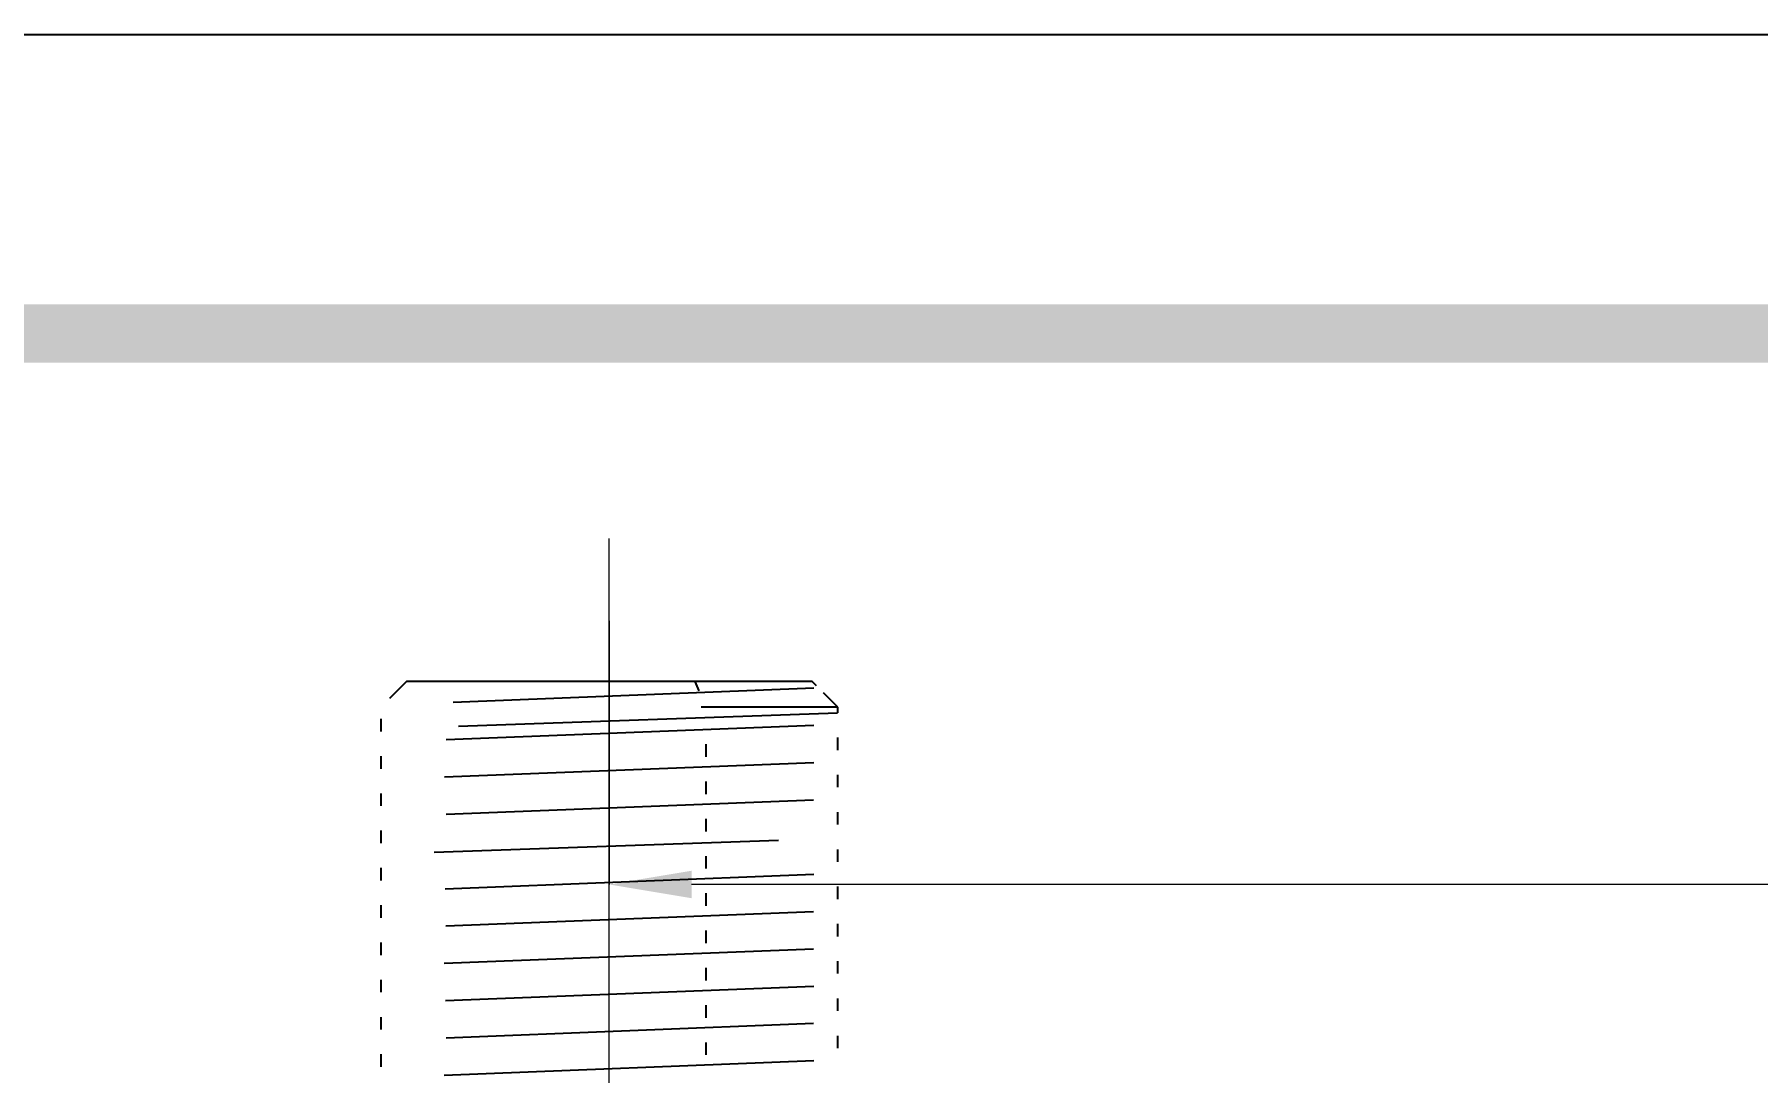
# Model space of a CAD drawing. Extents: x 0 to 16296672895, y -37409619871 to 0.
# Drawn here: x 16296672007.9 to 16296672091.6, y -37409617376.1 to -37409617325.7 of the extents above; entities that cross this region are included whole.
import ezdxf

# ---------------------------------------------------------------- set-up
doc = ezdxf.new("R2010")
doc.units = 0
doc.header["$LTSCALE"] = 10
doc.header["$MEASUREMENT"] = 0
doc.header["$PDMODE"] = 3
doc.header["$PDSIZE"] = -10
doc.linetypes.add('CENTER2', pattern=[28.575, 19.05, -3.175, 3.175, -3.175])
doc.layers.get('0').update_dxf_attribs({"linetype": 'CONTINUOUS'})
doc.layers.get('DEFPOINTS').update_dxf_attribs({"linetype": 'CONTINUOUS'})
doc.layers.add('1', color=7, linetype='CONTINUOUS')
doc.layers.add('Cneter', color=1, linetype='CENTER2', lineweight=13)
doc.styles.add('Daelim Dimension', font='NanumGothic_1.ttf')
doc.dimstyles.new('DEFAULT', dxfattribs={"dimscale": 2, "dimtxt": 2, "dimasz": 2, "dimexe": 0, "dimexo": 2, "dimgap": 1, "dimtad": 1, "dimdec": 1, "dimzin": 9, "dimdsep": 46, "dimtxsty": 'Daelim Dimension', "dimcen": 0.5, "dimclrd": 252, "dimclre": 252, "dimclrt": 3, "dimadec": 1, "dimazin": 0, "dimtfac": 1, "dimtdec": 1, "dimtix": 1, "dimtmove": 0, "dimatfit": 3, "dimfxl": 1, "dimtolj": 1, "dimtzin": 1, "dimlwd": 9, "dimlwe": 9, "dimarcsym": 0})

# ---------------------------------------------------------------- blocks, each defined once
blk = doc.blocks.new('*D53')
at = {"color": 5, "lineweight": 9, "ltscale": 0.5, "transparency": 16777216}
for p, q in [((16296672035.86755, -37409617354.19516), (16296672035.86755, -37409617366.99342)), ((16296672223.81868, -37409617354.19516), (16296672223.81868, -37409617366.99342)), ((16296672219.81868, -37409617366.99342), (16296672039.86755, -37409617366.99342))]:
    blk.add_line(p, q, dxfattribs=at)
at = {"color": 5, "ltscale": 0.5, "transparency": 16777216}
for points in [[(16296672039.86755, -37409617366.32676), (16296672039.86755, -37409617367.66009), (16296672035.86755, -37409617366.99342)], [(16296672219.81868, -37409617366.32676), (16296672219.81868, -37409617367.66009), (16296672223.81868, -37409617366.99342)]]:
    blk.add_solid(points, dxfattribs=at)
at = {"layer": 'DEFPOINTS', "color": 0, "ltscale": 0.5, "transparency": 16777216}
for p in [(16296672035.86755, -37409617350.19516), (16296672223.81868, -37409617350.19516), (16296672035.86755, -37409617366.99342)]:
    blk.add_point(p, dxfattribs=at)
at = {"color": 7, "ltscale": 0.5, "transparency": 16777216, "insert": (16296672129.84311, -37409617359.54278), "char_height": 10, "attachment_point": 5, "style": 'Daelim Dimension'}
blk.add_mtext('\\A1;150~230', dxfattribs=at)

msp = doc.modelspace()

# ---------------------------------------------------------------- linework, layer by layer
at = {"color": 2}
msp.add_lwpolyline([(16296671791.095221, -37409617325.708862), (16296672895.440769, -37409617325.708862), (16296672895.440769, -37409618103.587517), (16296671791.095221, -37409618103.587517)], close=True, dxfattribs=at)
at = {"ltscale": 0.5}
msp.add_lwpolyline([(16296671791.095221, -37409617325.708862), (16296672895.440769, -37409617325.708862), (16296672895.440769, -37409618103.587517), (16296671791.095221, -37409618103.587517)], close=True, dxfattribs=at)
at = {"color": 5, "ltscale": 40}
msp.add_trace([(16296671805.6141, -37409617338.812859), (16296671805.6141, -37409617341.642616), (16296672880.92189, -37409617338.812859), (16296672880.92189, -37409617341.642616)], dxfattribs=at)
at = {"layer": '1', "color": 7, "linetype": 'Continuous'}
for p, q in [((16296672026.01758, -37409617357.129143), (16296672025.18977, -37409617357.956947)), ((16296672045.717529, -37409617357.129143), (16296672026.01758, -37409617357.129143)), ((16296672040.03034, -37409617357.129143), (16296672040.223989, -37409617357.587372)), ((16296672045.94236, -37409617357.353973), (16296672045.717529, -37409617357.129143)), ((16296672046.96755, -37409617358.379173), (16296672046.268629, -37409617357.680237)), ((16296672046.96755, -37409617358.379173), (16296672040.33477, -37409617358.379173)), ((16296672046.967461, -37409617358.654732), (16296672046.966551, -37409617358.65873)), ((16296672046.96755, -37409617358.653503), (16296672046.96755, -37409617358.379173)), ((16296672024.767559, -37409617358.956352), (16296672024.767559, -37409617359.558937)), ((16296672040.55862, -37409617360.182793), (16296672040.55862, -37409617360.795486)), ((16296672046.96755, -37409617360.468674), (16296672046.96755, -37409617359.859909)), ((16296672024.771749, -37409617360.75515), (16296672024.767559, -37409617360.762421)), ((16296672024.767559, -37409617360.762733), (16296672024.767559, -37409617361.372353)), ((16296672040.55862, -37409617361.99279), (16296672040.55862, -37409617362.605476)), ((16296672046.96755, -37409617362.274834), (16296672046.96755, -37409617361.666397)), ((16296672024.767559, -37409617362.572441), (16296672024.767559, -37409617363.178169)), ((16296672046.96755, -37409617364.08326), (16296672046.96755, -37409617363.479729)), ((16296672024.771749, -37409617364.378403), (16296672024.767559, -37409617364.386513)), ((16296672024.767559, -37409617364.386253), (16296672024.767559, -37409617364.993607)), ((16296672040.55862, -37409617363.802788), (16296672040.55862, -37409617364.415489)), ((16296672046.96755, -37409617365.897659), (16296672046.96755, -37409617365.291344)), ((16296672024.77174, -37409617366.183342), (16296672024.767559, -37409617366.190987)), ((16296672024.767559, -37409617366.191467), (16296672024.767559, -37409617366.800163)), ((16296672040.55862, -37409617365.612793), (16296672040.55862, -37409617366.225487)), ((16296672040.55862, -37409617367.422791), (16296672040.55862, -37409617368.035477)), ((16296672046.96755, -37409617367.703293), (16296672046.96755, -37409617367.097168)), ((16296672024.767559, -37409617368.004433), (16296672024.767559, -37409617368.608223)), ((16296672040.55862, -37409617369.232788), (16296672040.55862, -37409617369.84549)), ((16296672046.96755, -37409617369.515007), (16296672046.96755, -37409617368.911133)), ((16296672024.771761, -37409617369.808662), (16296672024.767559, -37409617369.816368)), ((16296672024.767559, -37409617369.816147), (16296672024.767559, -37409617370.422531)), ((16296672040.55862, -37409617371.042793), (16296672040.55862, -37409617371.655487)), ((16296672046.96755, -37409617371.325607), (16296672046.96755, -37409617370.719521)), ((16296672024.767559, -37409617371.622383), (16296672024.767559, -37409617372.228447)), ((16296672040.55862, -37409617372.852791), (16296672040.55862, -37409617373.465286)), ((16296672046.96755, -37409617373.13311), (16296672046.96755, -37409617372.529129)), ((16296672024.767559, -37409617373.435982), (16296672024.767559, -37409617374.039688)), ((16296672046.96755, -37409617374.94722), (16296672046.96755, -37409617374.341263)), ((16296672024.771761, -37409617375.23748), (16296672024.767559, -37409617375.244843)), ((16296672024.767559, -37409617375.244812), (16296672024.767559, -37409617375.853668)), ((16296672040.55862, -37409617374.663017), (16296672040.55862, -37409617375.27549))]:
    msp.add_line(p, q, dxfattribs=at)
for points in [[(16296672025.182659, -37409617357.964058, 0), (16296672025.19784, -37409617357.956741, 0), (16296672025.220671, -37409617357.951103, 0), (16296672025.28548, -37409617357.941208, 0), (16296672025.478849, -37409617357.923981, 0), (16296672026.060381, -37409617357.893387, 0), (16296672026.832069, -37409617357.862984, 0), (16296672027.82592, -37409617357.831459, 0)], [(16296672027.82379, -37409617357.834297, 0), (16296672028.082081, -37409617358.010727, 0), (16296672028.285009, -37409617358.149361, 0)], [(16296672027.823811, -37409617357.834312, 0), (16296672029.537889, -37409617357.792427, 0), (16296672031.533091, -37409617357.750954, 0), (16296672034.405649, -37409617357.696869, 0), (16296672037.3829, -37409617357.642174, 0), (16296672040.22398, -37409617357.587372, 0)], [(16296672045.80184, -37409617357.463463, 0), (16296672045.643089, -37409617357.501244, 0), (16296672045.400949, -37409617357.53093, 0), (16296672044.71962, -37409617357.583931, 0), (16296672043.856779, -37409617357.631264, 0), (16296672042.77989, -37409617357.678589, 0), (16296672040.414591, -37409617357.7631, 0), (16296672037.661341, -37409617357.84761, 0), (16296672035.065729, -37409617357.923073, 0), (16296672032.52504, -37409617357.998528, 0), (16296672030.21232, -37409617358.07399, 0), (16296672028.285139, -37409617358.149437, 0)], [(16296672040.223989, -37409617357.587372, 0), (16296672042.06905, -37409617357.547256, 0), (16296672043.61644, -37409617357.507156, 0), (16296672044.816811, -37409617357.466942, 0), (16296672045.604271, -37409617357.426498, 0), (16296672045.854259, -37409617357.403702, 0), (16296672045.948811, -37409617357.386078, 0), (16296672045.959431, -37409617357.381058, 0), (16296672045.962811, -37409617357.376007, 0), (16296672045.96102, -37409617357.37262, 0)], [(16296672040.33502, -37409617358.379669, 0), (16296672042.598181, -37409617358.230667, 0), (16296672044.41522, -37409617358.080261, 0), (16296672045.449089, -37409617357.959229, 0), (16296672046.084299, -37409617357.838539, 0), (16296672046.237341, -37409617357.780006, 0), (16296672046.28722, -37409617357.733414, 0), (16296672046.283689, -37409617357.698051, 0), (16296672046.223801, -37409617357.651253, 0)], [(16296672045.80184, -37409617357.463463, 0), (16296672045.934959, -37409617357.394073, 0)], [(16296672046.21884, -37409617357.648651, 0), (16296672045.83272, -37409617357.447372, 0)], [(16296672046.954309, -37409617358.669403, 0), (16296672046.867729, -37409617358.695038, 0), (16296672046.743589, -37409617358.715073, 0), (16296672046.401091, -37409617358.749893, 0), (16296672045.418381, -37409617358.808243, 0), (16296672044.176479, -37409617358.862717, 0), (16296672042.63698, -37409617358.921532, 0), (16296672040.49128, -37409617358.985153, 0), (16296672038.109289, -37409617359.047142, 0), (16296672035.605089, -37409617359.11628, 0), (16296672033.05858, -37409617359.1828, 0), (16296672030.663731, -37409617359.2472, 0), (16296672028.54755, -37409617359.315117, 0), (16296672026.824421, -37409617359.383911, 0), (16296672025.586321, -37409617359.448868, 0), (16296672025.089359, -37409617359.488876, 0), (16296672024.819059, -37409617359.532066, 0), (16296672024.780451, -37409617359.547073, 0), (16296672024.77079, -37409617359.554581, 0), (16296672024.76758, -37409617359.56205, 0)], [(16296672025.95183, -37409617358.332314, 0), (16296672025.297159, -37409617358.674057, 0), (16296672024.782709, -37409617358.942574, 0)], [(16296672025.20273, -37409617357.979927, 0), (16296672025.60146, -37409617358.188072, 0), (16296672025.914789, -37409617358.351639, 0)], [(16296672028.290991, -37409617358.149361, 0), (16296672027.26647, -37409617358.200607, 0), (16296672026.517969, -37409617358.251877, 0), (16296672026.108141, -37409617358.296989, 0), (16296672025.95154, -37409617358.332428, 0)], [(16296672040.33478, -37409617358.37941, 0), (16296672035.625099, -37409617358.504936, 0), (16296672032.546301, -37409617358.586487, 0), (16296672031.098351, -37409617358.626572, 0), (16296672029.733709, -37409617358.66729, 0), (16296672027.4086, -37409617358.748222, 0)], [(16296672028.285009, -37409617358.149544, 0), (16296672027.794241, -37409617358.484787, 0), (16296672027.40864, -37409617358.748192, 0)], [(16296672045.79808, -37409617359.272842, 0), (16296672046.45331, -37409617358.931023, 0), (16296672046.968161, -37409617358.662483, 0)], [(16296672027.40867, -37409617358.752602, 0), (16296672026.281151, -37409617358.79995, 0), (16296672025.44832, -37409617358.850212, 0), (16296672024.939871, -37409617358.904716, 0), (16296672024.810829, -37409617358.931374, 0), (16296672024.77832, -37409617358.944328, 0), (16296672024.770241, -37409617358.950653, 0), (16296672024.76755, -37409617358.956879, 0)], [(16296672045.79826, -37409617359.272743, 0), (16296672045.70903, -37409617359.299591, 0), (16296672045.577829, -37409617359.320686, 0), (16296672045.20997, -37409617359.35836, 0), (16296672044.159189, -37409617359.425636, 0), (16296672042.845579, -37409617359.48571, 0), (16296672041.232771, -37409617359.545776, 0), (16296672039.008301, -37409617359.617287, 0), (16296672036.590759, -37409617359.688797, 0), (16296672034.132721, -37409617359.760323, 0), (16296672031.783381, -37409617359.831833, 0), (16296672029.67868, -37409617359.903343, 0), (16296672027.95126, -37409617359.974854, 0), (16296672027.07868, -37409617360.022057, 0), (16296672026.44158, -37409617360.069252, 0), (16296672026.084921, -37409617360.110786, 0), (16296672025.944031, -37409617360.143417, 0)], [(16296672046.967739, -37409617359.853828, 0), (16296672046.32839, -37409617359.520317, 0), (16296672045.82604, -37409617359.258263, 0)], [(16296672024.7565, -37409617359.563652, 0), (16296672025.400311, -37409617359.899384, 0), (16296672025.906191, -37409617360.163208, 0)], [(16296672025.94463, -37409617360.143173, 0), (16296672025.28911, -37409617360.485069, 0), (16296672024.774, -37409617360.753662, 0)], [(16296672040.55867, -37409617360.185043, 0), (16296672037.67824, -37409617360.266823, 0), (16296672034.661699, -37409617360.340347, 0), (16296672031.73521, -37409617360.422012, 0), (16296672029.11356, -37409617360.501762, 0), (16296672027.21546, -37409617360.566139, 0), (16296672025.81443, -37409617360.63839, 0), (16296672025.05089, -37409617360.701332, 0), (16296672024.867081, -37409617360.726784, 0), (16296672024.78824, -37409617360.746246, 0)], [(16296672046.96755, -37409617359.859947, 0), (16296672046.96059, -37409617359.869431, 0), (16296672046.93973, -37409617359.878807, 0), (16296672046.769119, -37409617359.910751, 0), (16296672046.52631, -37409617359.937866, 0), (16296672045.632219, -37409617360.003487, 0), (16296672044.296181, -37409617360.064957, 0), (16296672042.58812, -37409617360.121689, 0), (16296672040.55867, -37409617360.185043, 0)], [(16296672024.76755, -37409617361.37236, 0), (16296672024.77297, -37409617361.36396, 0), (16296672024.7892, -37409617361.355408, 0), (16296672024.85434, -37409617361.337593, 0), (16296672025.3088, -37409617361.279793, 0), (16296672026.134121, -37409617361.223557, 0), (16296672027.76074, -37409617361.15564, 0), (16296672029.89876, -37409617361.082718, 0), (16296672032.410151, -37409617361.006737, 0), (16296672035.13069, -37409617360.938797, 0), (16296672037.900351, -37409617360.866226, 0), (16296672040.558491, -37409617360.789803, 0)], [(16296672045.802521, -37409617361.082893, 0), (16296672045.705799, -37409617361.109901, 0), (16296672045.568661, -37409617361.131126, 0), (16296672045.195021, -37409617361.169029, 0), (16296672044.14134, -37409617361.236717, 0), (16296672042.81596, -37409617361.29715, 0), (16296672041.17775, -37409617361.357582, 0), (16296672038.93195, -37409617361.42952, 0), (16296672036.50135, -37409617361.501457, 0), (16296672034.03097, -37409617361.57341, 0), (16296672031.669979, -37409617361.645348, 0), (16296672029.568689, -37409617361.717293, 0), (16296672027.86743, -37409617361.789238, 0), (16296672027.008459, -37409617361.836723, 0), (16296672026.38439, -37409617361.884201, 0), (16296672026.046499, -37409617361.925987, 0), (16296672025.96446, -37409617361.944366, 0), (16296672025.92943, -37409617361.958817, 0)], [(16296672040.558491, -37409617360.789803, 0), (16296672042.575951, -37409617360.731781, 0), (16296672044.29537, -37409617360.672417, 0), (16296672045.630449, -37409617360.606789, 0), (16296672046.524059, -37409617360.545502, 0), (16296672046.818001, -37409617360.513573, 0), (16296672046.939951, -37409617360.488457, 0), (16296672046.96067, -37409617360.478699, 0), (16296672046.96756, -37409617360.468643, 0)], [(16296672045.802349, -37409617361.082977, 0), (16296672046.45837, -37409617360.740997, 0), (16296672046.973829, -37409617360.472343, 0)], [(16296672046.904461, -37409617361.62635, 0), (16296672046.303989, -37409617361.31337, 0), (16296672045.83222, -37409617361.067429, 0)], [(16296672025.92931, -37409617361.9589, 0), (16296672025.27343, -37409617362.300919, 0), (16296672024.758129, -37409617362.569618, 0)], [(16296672040.55875, -37409617361.998482, 0), (16296672038.30452, -37409617362.05735, 0), (16296672035.931721, -37409617362.117142, 0), (16296672033.560659, -37409617362.183487, 0), (16296672031.301941, -37409617362.245491, 0), (16296672029.24456, -37409617362.303169, 0), (16296672027.49988, -37409617362.366783, 0), (16296672026.137079, -37409617362.432053, 0), (16296672025.30858, -37409617362.484108, 0), (16296672024.855551, -37409617362.534721, 0), (16296672024.78977, -37409617362.553078, 0), (16296672024.77314, -37409617362.562637, 0), (16296672024.767559, -37409617362.572357, 0)], [(16296672024.774759, -37409617361.381447, 0), (16296672025.408119, -37409617361.711693, 0), (16296672025.905701, -37409617361.971199, 0)], [(16296672046.96755, -37409617361.665947, 0), (16296672046.960609, -37409617361.676338, 0), (16296672046.93976, -37409617361.686989, 0), (16296672046.76922, -37409617361.723671, 0), (16296672046.526449, -37409617361.752434, 0), (16296672045.632351, -37409617361.813393, 0), (16296672044.296221, -37409617361.870422, 0), (16296672042.588221, -37409617361.933693, 0), (16296672040.55875, -37409617361.998482, 0)], [(16296672024.76755, -37409617363.178146, 0), (16296672024.772961, -37409617363.169456, 0), (16296672024.78919, -37409617363.160896, 0), (16296672024.85433, -37409617363.144043, 0), (16296672025.30884, -37409617363.093277, 0), (16296672026.134159, -37409617363.036537, 0), (16296672027.76067, -37409617362.961502, 0), (16296672029.89876, -37409617362.893791, 0), (16296672032.410191, -37409617362.819847, 0), (16296672035.130569, -37409617362.744743, 0), (16296672037.900351, -37409617362.677094, 0), (16296672040.55855, -37409617362.602997, 0)], [(16296672040.55855, -37409617362.602997, 0), (16296672042.484791, -37409617362.541519, 0), (16296672044.145269, -37409617362.485489, 0), (16296672045.46166, -37409617362.430473, 0), (16296672046.121149, -37409617362.389793, 0), (16296672046.594299, -37409617362.348709, 0), (16296672046.85568, -37409617362.31395, 0), (16296672046.953819, -37409617362.288239, 0)], [(16296672045.794189, -37409617362.893173, 0), (16296672046.44943, -37409617362.551338, 0), (16296672046.964291, -37409617362.282784, 0)], [(16296672024.76935, -37409617363.185989, 0), (16296672025.40896, -37409617363.519722, 0), (16296672025.91151, -37409617363.781982, 0)], [(16296672045.794451, -37409617362.893044, 0), (16296672045.699381, -37409617362.919907, 0), (16296672045.566071, -37409617362.941032, 0), (16296672045.20178, -37409617362.978737, 0), (16296672044.15876, -37409617363.046066, 0), (16296672042.834801, -37409617363.106201, 0), (16296672041.21106, -37409617363.166321, 0), (16296672038.98876, -37409617363.237892, 0), (16296672036.572189, -37409617363.309464, 0), (16296672034.108601, -37409617363.381027, 0), (16296672031.75345, -37409617363.452606, 0), (16296672029.65777, -37409617363.524193, 0), (16296672027.939251, -37409617363.595757, 0), (16296672027.06142, -37409617363.64299, 0), (16296672026.421961, -37409617363.690231, 0), (16296672026.074881, -37409617363.731796, 0), (16296672025.94511, -37409617363.764473, 0)], [(16296672046.96755, -37409617363.479897, 0), (16296672046.960609, -37409617363.490807, 0), (16296672046.93977, -37409617363.501534, 0), (16296672046.76923, -37409617363.536102, 0), (16296672046.526449, -37409617363.561867, 0), (16296672045.632299, -37409617363.618927, 0), (16296672044.29628, -37409617363.682983, 0), (16296672042.588289, -37409617363.746819, 0), (16296672040.55867, -37409617363.805153, 0)], [(16296672046.97295, -37409617363.475067, 0), (16296672046.33057, -37409617363.139969, 0), (16296672045.82584, -37409617362.876663, 0)], [(16296672024.76755, -37409617364.993591, 0), (16296672024.77297, -37409617364.984306, 0), (16296672024.7892, -37409617364.974823, 0), (16296672024.85433, -37409617364.955437, 0), (16296672025.30879, -37409617364.897797, 0), (16296672026.13413, -37409617364.845093, 0), (16296672027.760759, -37409617364.777023, 0), (16296672029.89867, -37409617364.70005, 0), (16296672032.41016, -37409617364.628326, 0), (16296672035.130699, -37409617364.560287, 0), (16296672037.900261, -37409617364.483223, 0), (16296672040.558519, -37409617364.410896, 0)], [(16296672025.945141, -37409617363.764442, 0), (16296672025.28993, -37409617364.106377, 0), (16296672024.77508, -37409617364.375, 0)], [(16296672040.55867, -37409617363.805153, 0), (16296672037.67149, -37409617363.883034, 0), (16296672034.64851, -37409617363.965858, 0), (16296672031.716579, -37409617364.039902, 0), (16296672029.09234, -37409617364.120613, 0), (16296672027.194969, -37409617364.192352, 0), (16296672025.79809, -37409617364.256958, 0), (16296672025.041149, -37409617364.318398, 0), (16296672024.861031, -37409617364.347183, 0), (16296672024.78541, -37409617364.369614, 0)], [(16296672040.558519, -37409617364.410896, 0), (16296672042.30014, -37409617364.362518, 0), (16296672043.31781, -37409617364.328903, 0), (16296672044.236521, -37409617364.292633, 0), (16296672045.037861, -37409617364.256416, 0)], [(16296672045.03636, -37409617364.257561, 0), (16296672044.5044, -37409617364.593018, 0), (16296672044.086439, -37409617364.85659, 0)], [(16296672045.03787, -37409617364.256599, 0), (16296672045.88303, -37409617364.215462, 0), (16296672046.49439, -37409617364.173027, 0), (16296672046.82863, -37409617364.131752, 0), (16296672046.95191, -37409617364.099083, 0)], [(16296672045.79221, -37409617364.704224, 0), (16296672046.447479, -37409617364.362267, 0), (16296672046.962351, -37409617364.093628, 0)], [(16296672024.755211, -37409617364.993843, 0), (16296672025.398279, -37409617365.329071, 0), (16296672025.90357, -37409617365.592499, 0)], [(16296672044.08131, -37409617364.859657, 0), (16296672042.5833, -37409617364.926353, 0), (16296672040.721149, -37409617364.993027, 0), (16296672038.59638, -37409617365.059723, 0), (16296672036.3295, -37409617365.126404, 0), (16296672034.04105, -37409617365.193077, 0), (16296672031.848289, -37409617365.259758, 0), (16296672030.088079, -37409617365.318443, 0), (16296672028.567341, -37409617365.377121, 0), (16296672027.356609, -37409617365.435806, 0), (16296672026.746969, -37409617365.474533, 0), (16296672026.298161, -37409617365.51326, 0), (16296672026.043159, -37409617365.54734, 0), (16296672025.93877, -37409617365.57412, 0)], [(16296672045.79236, -37409617364.70414, 0), (16296672045.696119, -37409617364.731483, 0), (16296672045.558479, -37409617364.752968, 0), (16296672045.17614, -37409617364.791344, 0), (16296672044.081329, -37409617364.85984, 0)], [(16296672044.086479, -37409617364.86306, 0), (16296672044.618441, -37409617365.198517, 0), (16296672045.036409, -37409617365.46209, 0)], [(16296672046.96755, -37409617365.291542, 0), (16296672046.959801, -37409617365.301804, 0), (16296672046.93659, -37409617365.311859, 0), (16296672046.84428, -37409617365.331596, 0), (16296672045.038, -37409617365.463081, 0)], [(16296672046.96697, -37409617365.284714, 0), (16296672046.32655, -37409617364.950546, 0), (16296672045.82336, -37409617364.687981, 0)], [(16296672025.9391, -37409617365.573982, 0), (16296672025.28318, -37409617365.915962, 0), (16296672024.767759, -37409617366.184631, 0)], [(16296672040.558741, -37409617365.617523, 0), (16296672037.674219, -37409617365.695808, 0), (16296672034.65369, -37409617365.77021, 0), (16296672031.724091, -37409617365.853897, 0), (16296672029.10078, -37409617365.930138, 0), (16296672027.203091, -37409617365.997032, 0), (16296672025.804621, -37409617366.070747, 0), (16296672025.045019, -37409617366.130699, 0), (16296672024.863411, -37409617366.155327, 0), (16296672024.78651, -37409617366.174858, 0)], [(16296672040.558491, -37409617366.220444, 0), (16296672042.49206, -37409617366.162247, 0), (16296672044.157339, -37409617366.10775, 0), (16296672045.47533, -37409617366.047722, 0), (16296672046.133711, -37409617366.00618, 0), (16296672046.60425, -37409617365.966972, 0), (16296672046.8619, -37409617365.934433, 0), (16296672046.95612, -37409617365.90979, 0)], [(16296672045.037991, -37409617365.462914, 0), (16296672043.756081, -37409617365.511833, 0), (16296672042.78459, -37409617365.544724, 0), (16296672041.71209, -37409617365.580757, 0), (16296672040.558741, -37409617365.617523, 0)], [(16296672045.80135, -37409617366.511864, 0), (16296672046.45685, -37409617366.170067, 0), (16296672046.97191, -37409617365.901573, 0)], [(16296672024.76755, -37409617366.800163, 0), (16296672024.77297, -37409617366.791878, 0), (16296672024.7892, -37409617366.7836, 0), (16296672024.85434, -37409617366.766853, 0), (16296672025.30884, -37409617366.712013, 0), (16296672026.13415, -37409617366.65406, 0), (16296672027.760731, -37409617366.583443, 0), (16296672029.898821, -37409617366.514503, 0), (16296672032.41017, -37409617366.437317, 0), (16296672035.13064, -37409617366.3666, 0), (16296672037.900379, -37409617366.297951, 0), (16296672040.558491, -37409617366.220444, 0)], [(16296672024.77515, -37409617366.810013, 0), (16296672025.409861, -37409617367.141068, 0), (16296672025.90852, -37409617367.401222, 0)], [(16296672045.801241, -37409617366.511909, 0), (16296672045.70722, -37409617366.53891, 0), (16296672045.573429, -37409617366.56012, 0), (16296672045.20723, -37409617366.597992, 0), (16296672044.165409, -37409617366.665627, 0), (16296672042.84276, -37409617366.726021, 0), (16296672041.20977, -37409617366.786407, 0), (16296672038.972799, -37409617366.858299, 0), (16296672036.54689, -37409617366.930191, 0), (16296672034.075291, -37409617367.002083, 0), (16296672031.711361, -37409617367.073967, 0), (16296672029.609039, -37409617367.145866, 0), (16296672027.899179, -37409617367.217751, 0), (16296672027.03031, -37409617367.265213, 0), (16296672026.397369, -37409617367.312653, 0), (16296672026.055479, -37409617367.354408, 0), (16296672025.93545, -37409617367.387207, 0)], [(16296672046.97131, -37409617367.091057, 0), (16296672046.332741, -37409617366.758293, 0), (16296672045.83058, -37409617366.496643, 0)], [(16296672025.935829, -37409617367.386993, 0), (16296672025.279961, -37409617367.729134, 0), (16296672024.764641, -37409617367.997917, 0)], [(16296672040.558729, -37409617367.427757, 0), (16296672038.304461, -37409617367.485321, 0), (16296672035.931761, -37409617367.549026, 0), (16296672033.560659, -37409617367.614464, 0), (16296672031.30187, -37409617367.673553, 0), (16296672029.244511, -37409617367.732826, 0), (16296672027.499889, -37409617367.798912, 0), (16296672026.137051, -37409617367.861473, 0), (16296672025.30855, -37409617367.911919, 0), (16296672024.855551, -37409617367.965553, 0), (16296672024.78977, -37409617367.984947, 0), (16296672024.77314, -37409617367.994766, 0), (16296672024.767559, -37409617368.004578, 0)], [(16296672040.558611, -37409617368.035004, 0), (16296672042.484329, -37409617367.972527, 0), (16296672044.14444, -37409617367.913689, 0), (16296672045.46073, -37409617367.859589, 0), (16296672046.120319, -37409617367.821693, 0), (16296672046.593639, -37409617367.780739, 0), (16296672046.855261, -37409617367.74453, 0), (16296672046.953659, -37409617367.717407, 0)], [(16296672046.96755, -37409617367.097038, 0), (16296672046.960609, -37409617367.108032, 0), (16296672046.93977, -37409617367.119041, 0), (16296672046.76923, -37409617367.155548, 0), (16296672046.526461, -37409617367.183159, 0), (16296672045.63233, -37409617367.241341, 0), (16296672044.29624, -37409617367.300392, 0), (16296672042.58827, -37409617367.365753, 0), (16296672040.558729, -37409617367.427757, 0)], [(16296672045.792721, -37409617368.323181, 0), (16296672046.447729, -37409617367.981377, 0), (16296672046.96241, -37409617367.712852, 0)], [(16296672024.76755, -37409617368.608208, 0), (16296672024.772961, -37409617368.59903, 0), (16296672024.78919, -37409617368.590012, 0), (16296672024.854321, -37409617368.572357, 0), (16296672025.308809, -37409617368.521797, 0), (16296672026.134171, -37409617368.468613, 0), (16296672027.76066, -37409617368.39164, 0), (16296672029.89872, -37409617368.321648, 0), (16296672032.41025, -37409617368.251877, 0), (16296672035.130581, -37409617368.174942, 0), (16296672037.900299, -37409617368.104927, 0), (16296672040.558611, -37409617368.035004, 0)], [(16296672024.767611, -37409617368.615768, 0), (16296672025.40819, -37409617368.950012, 0), (16296672025.91151, -37409617369.212669, 0)], [(16296672045.793051, -37409617368.323013, 0), (16296672045.70038, -37409617368.349892, 0), (16296672045.568741, -37409617368.37101, 0), (16296672045.20573, -37409617368.408722, 0), (16296672044.156931, -37409617368.476067, 0), (16296672042.832701, -37409617368.536186, 0), (16296672041.21213, -37409617368.596321, 0), (16296672038.990061, -37409617368.6679, 0), (16296672036.57041, -37409617368.739479, 0), (16296672034.1063, -37409617368.811073, 0), (16296672031.753969, -37409617368.882637, 0), (16296672029.657869, -37409617368.954224, 0), (16296672027.935301, -37409617369.02581, 0), (16296672027.058161, -37409617369.073051, 0), (16296672026.42408, -37409617369.120293, 0), (16296672026.07793, -37409617369.161873, 0), (16296672025.94631, -37409617369.194527, 0)], [(16296672046.969009, -37409617368.9048, 0), (16296672046.32756, -37409617368.570099, 0), (16296672045.823561, -37409617368.307098, 0)], [(16296672025.946039, -37409617369.194656, 0), (16296672025.290661, -37409617369.536682, 0), (16296672024.775669, -37409617369.805382, 0)], [(16296672040.55863, -37409617369.233223, 0), (16296672037.670349, -37409617369.315277, 0), (16296672034.646061, -37409617369.394974, 0), (16296672031.7132, -37409617369.469009, 0), (16296672029.08856, -37409617369.552681, 0), (16296672027.19125, -37409617369.621147, 0), (16296672025.795139, -37409617369.686058, 0), (16296672025.039431, -37409617369.750839, 0), (16296672024.859961, -37409617369.779083, 0), (16296672024.78492, -37409617369.80056, 0)], [(16296672040.558559, -37409617369.842873, 0), (16296672042.575991, -37409617369.783943, 0), (16296672044.29529, -37409617369.718193, 0), (16296672045.63044, -37409617369.656563, 0), (16296672046.52409, -37409617369.599731, 0), (16296672046.81801, -37409617369.56572, 0), (16296672046.939951, -37409617369.536926, 0), (16296672046.96067, -37409617369.525948, 0), (16296672046.96756, -37409617369.514992, 0)], [(16296672046.96755, -37409617368.911392, 0), (16296672046.960609, -37409617368.921837, 0), (16296672046.93977, -37409617368.932037, 0), (16296672046.76922, -37409617368.964844, 0), (16296672046.52643, -37409617368.989754, 0), (16296672045.63229, -37409617369.049232, 0), (16296672044.296301, -37409617369.114937, 0), (16296672042.58827, -37409617369.175911, 0), (16296672040.55863, -37409617369.233223, 0)], [(16296672045.795691, -37409617370.134613, 0), (16296672046.451191, -37409617369.792664, 0), (16296672046.96624, -37409617369.524033, 0)], [(16296672024.76755, -37409617370.422523, 0), (16296672024.77297, -37409617370.412857, 0), (16296672024.7892, -37409617370.403152, 0), (16296672024.85433, -37409617370.383698, 0), (16296672025.3088, -37409617370.327744, 0), (16296672026.134171, -37409617370.276802, 0), (16296672027.760771, -37409617370.206017, 0), (16296672029.89868, -37409617370.129128, 0), (16296672032.410219, -37409617370.059898, 0), (16296672035.13069, -37409617369.989372, 0), (16296672037.900249, -37409617369.91256, 0), (16296672040.558559, -37409617369.842873, 0)], [(16296672045.795839, -37409617370.134529, 0), (16296672045.699909, -37409617370.161507, 0), (16296672045.56238, -37409617370.182716, 0), (16296672045.182461, -37409617370.220573, 0), (16296672044.11005, -37409617370.288193, 0), (16296672042.776171, -37409617370.348557, 0), (16296672041.14138, -37409617370.40892, 0), (16296672038.893049, -37409617370.480789, 0), (16296672036.458151, -37409617370.55265, 0), (16296672033.99081, -37409617370.624519, 0), (16296672031.640711, -37409617370.696381, 0), (16296672029.546049, -37409617370.76825, 0), (16296672027.84314, -37409617370.840111, 0), (16296672026.99299, -37409617370.887543, 0), (16296672026.38098, -37409617370.934967, 0), (16296672026.049459, -37409617370.976723, 0), (16296672025.96735, -37409617370.995079, 0), (16296672025.930861, -37409617371.009506, 0)], [(16296672046.96554, -37409617370.712303, 0), (16296672046.327881, -37409617370.379707, 0), (16296672045.82687, -37409617370.118347, 0)], [(16296672025.93088, -37409617371.009499, 0), (16296672025.274759, -37409617371.351624, 0), (16296672024.759251, -37409617371.620392, 0)], [(16296672040.558689, -37409617371.045532, 0), (16296672038.3046, -37409617371.110397, 0), (16296672035.93178, -37409617371.16922, 0), (16296672033.560551, -37409617371.229248, 0), (16296672031.301929, -37409617371.295441, 0), (16296672029.244619, -37409617371.357399, 0), (16296672027.499821, -37409617371.414864, 0), (16296672026.13702, -37409617371.478912, 0), (16296672025.30858, -37409617371.536324, 0), (16296672024.855551, -37409617371.588531, 0), (16296672024.78977, -37409617371.605186, 0), (16296672024.77314, -37409617371.613564, 0), (16296672024.767559, -37409617371.622002, 0)], [(16296672024.770281, -37409617370.431587, 0), (16296672025.40563, -37409617370.762833, 0), (16296672025.904779, -37409617371.023102, 0)], [(16296672046.96755, -37409617370.719498, 0), (16296672046.960609, -37409617370.728943, 0), (16296672046.93977, -37409617370.738319, 0), (16296672046.769211, -37409617370.770592, 0), (16296672046.52643, -37409617370.798187, 0), (16296672045.63236, -37409617370.8638, 0), (16296672044.29631, -37409617370.924606, 0), (16296672042.58819, -37409617370.9814, 0), (16296672040.558689, -37409617371.045532, 0)], [(16296672024.76755, -37409617372.228439, 0), (16296672024.772961, -37409617372.219887, 0), (16296672024.78919, -37409617372.211441, 0), (16296672024.85433, -37409617372.194733, 0), (16296672025.30884, -37409617372.143333, 0), (16296672026.134159, -37409617372.085838, 0), (16296672027.760679, -37409617372.011772, 0), (16296672029.898781, -37409617371.944298, 0), (16296672032.410179, -37409617371.869141, 0), (16296672035.130581, -37409617371.794983, 0), (16296672037.90036, -37409617371.727623, 0), (16296672040.55854, -37409617371.65229, 0)], [(16296672045.79796, -37409617371.941772, 0), (16296672045.70573, -37409617371.96875, 0), (16296672045.57406, -37409617371.989937, 0), (16296672045.21191, -37409617372.027786, 0), (16296672044.17211, -37409617372.095383, 0), (16296672042.847269, -37409617372.155731, 0), (16296672041.218241, -37409617372.216072, 0), (16296672038.98737, -37409617372.28791, 0), (16296672036.562441, -37409617372.359749, 0), (16296672034.090309, -37409617372.431587, 0), (16296672031.727539, -37409617372.503433, 0), (16296672029.6278, -37409617372.575272, 0), (16296672027.911671, -37409617372.64711, 0), (16296672027.03783, -37409617372.694527, 0), (16296672026.403391, -37409617372.741943, 0), (16296672026.06288, -37409617372.783661, 0), (16296672025.940399, -37409617372.816437, 0)], [(16296672040.55854, -37409617371.65229, 0), (16296672042.49485, -37409617371.591179, 0), (16296672044.16198, -37409617371.535583, 0), (16296672045.480671, -37409617371.479248, 0), (16296672046.13859, -37409617371.437828, 0), (16296672046.608089, -37409617371.396927, 0), (16296672046.864269, -37409617371.362648, 0), (16296672046.956961, -37409617371.337273, 0)], [(16296672045.798019, -37409617371.941742, 0), (16296672046.453979, -37409617371.599586, 0), (16296672046.96936, -37409617371.330803, 0)], [(16296672046.9634, -37409617372.51886, 0), (16296672046.327259, -37409617372.187103, 0), (16296672045.827471, -37409617371.926392, 0)], [(16296672040.55868, -37409617372.855873, 0), (16296672038.304449, -37409617372.914841, 0), (16296672035.93182, -37409617372.981171, 0), (16296672033.560659, -37409617373.043953, 0), (16296672031.30183, -37409617373.101433, 0), (16296672029.24456, -37409617373.164551, 0), (16296672027.499901, -37409617373.230087, 0), (16296672026.13703, -37409617373.289642, 0), (16296672025.30854, -37409617373.340691, 0), (16296672024.855551, -37409617373.397697, 0), (16296672024.78977, -37409617373.417099, 0), (16296672024.77314, -37409617373.426727, 0), (16296672024.767559, -37409617373.436241, 0)], [(16296672025.94071, -37409617372.816277, 0), (16296672025.284901, -37409617373.158493, 0), (16296672024.769621, -37409617373.42733, 0)], [(16296672024.775591, -37409617372.239273, 0), (16296672025.41147, -37409617372.571037, 0), (16296672025.91106, -37409617372.831749, 0)], [(16296672046.96756, -37409617372.529198, 0), (16296672046.960541, -37409617372.540192, 0), (16296672046.93939, -37409617372.551117, 0), (16296672046.766951, -37409617372.586433, 0), (16296672046.52441, -37409617372.612503, 0), (16296672045.626869, -37409617372.669594, 0), (16296672044.295361, -37409617372.732307, 0), (16296672042.58057, -37409617372.797073, 0), (16296672040.55868, -37409617372.855873, 0)], [(16296672024.76755, -37409617374.039673, 0), (16296672024.772961, -37409617374.03009, 0), (16296672024.78919, -37409617374.020607, 0), (16296672024.854321, -37409617374.001999, 0), (16296672025.308809, -37409617373.9496, 0), (16296672026.134199, -37409617373.899109, 0), (16296672027.760719, -37409617373.823174, 0), (16296672029.89872, -37409617373.749763, 0), (16296672032.410299, -37409617373.682259, 0), (16296672035.13065, -37409617373.606522, 0), (16296672037.90027, -37409617373.533081, 0), (16296672040.558611, -37409617373.465286, 0)], [(16296672040.558611, -37409617373.465286, 0), (16296672042.575939, -37409617373.401367, 0), (16296672044.295271, -37409617373.337143, 0), (16296672045.63047, -37409617373.27916, 0), (16296672046.52409, -37409617373.219963, 0), (16296672046.818001, -37409617373.183144, 0), (16296672046.939939, -37409617373.154221, 0), (16296672046.960661, -37409617373.143562, 0), (16296672046.96756, -37409617373.133087, 0)], [(16296672045.794069, -37409617373.753067, 0), (16296672046.44939, -37409617373.411102, 0), (16296672046.964319, -37409617373.142441, 0)], [(16296672046.966631, -37409617374.33416, 0), (16296672046.326521, -37409617374.000153, 0), (16296672045.823561, -37409617373.737694, 0)], [(16296672024.76148, -37409617374.044121, 0), (16296672025.40444, -37409617374.379547, 0), (16296672025.909639, -37409617374.64312, 0)], [(16296672045.793859, -37409617373.753189, 0), (16296672045.702641, -37409617373.780037, 0), (16296672045.57144, -37409617373.801147, 0), (16296672045.206301, -37409617373.838837, 0), (16296672044.15246, -37409617373.906128, 0), (16296672042.831499, -37409617373.966217, 0), (16296672041.2152, -37409617374.026299, 0), (16296672038.992319, -37409617374.097832, 0), (16296672036.57299, -37409617374.169357, 0), (16296672034.11198, -37409617374.240891, 0), (16296672031.763451, -37409617374.312424, 0), (16296672029.664709, -37409617374.383949, 0), (16296672027.939329, -37409617374.455467, 0), (16296672027.064819, -37409617374.502693, 0), (16296672026.432051, -37409617374.549896, 0), (16296672026.08206, -37409617374.591438, 0), (16296672025.9461, -37409617374.624077, 0)], [(16296672046.96755, -37409617374.341499, 0), (16296672046.96059, -37409617374.351387, 0), (16296672046.93973, -37409617374.361076, 0), (16296672046.769131, -37409617374.392723, 0), (16296672046.52631, -37409617374.417862, 0), (16296672045.632179, -37409617374.481239, 0), (16296672044.296181, -37409617374.545776, 0), (16296672042.58815, -37409617374.60392, 0), (16296672040.55862, -37409617374.663017, 0)], [(16296672024.76755, -37409617375.853653, 0), (16296672024.77297, -37409617375.844543, 0), (16296672024.7892, -37409617375.835167, 0), (16296672024.85433, -37409617375.815918, 0), (16296672025.30879, -37409617375.757988, 0), (16296672026.13413, -37409617375.704712, 0), (16296672027.76075, -37409617375.637047, 0), (16296672029.89868, -37409617375.560364, 0), (16296672032.410151, -37409617375.487831, 0), (16296672035.130699, -37409617375.420303, 0), (16296672037.90027, -37409617375.343849, 0), (16296672040.55851, -37409617375.270828, 0)], [(16296672025.94647, -37409617374.623917, 0), (16296672025.290871, -37409617374.965988, 0), (16296672024.775709, -37409617375.234718, 0)], [(16296672040.55862, -37409617374.663017, 0), (16296672037.674299, -37409617374.746758, 0), (16296672034.65386, -37409617374.822746, 0), (16296672031.724171, -37409617374.899918, 0), (16296672029.101061, -37409617374.983017, 0), (16296672027.203329, -37409617375.048523, 0), (16296672025.80476, -37409617375.116608, 0), (16296672025.045139, -37409617375.181763, 0), (16296672024.863501, -37409617375.208717, 0), (16296672024.786551, -37409617375.229073, 0)], [(16296672040.55851, -37409617375.270828, 0), (16296672042.575991, -37409617375.213882, 0), (16296672044.29534, -37409617375.150261, 0), (16296672045.630449, -37409617375.085854, 0), (16296672046.52408, -37409617375.027672, 0), (16296672046.81801, -37409617374.995667, 0), (16296672046.939951, -37409617374.968742, 0), (16296672046.96067, -37409617374.958061, 0), (16296672046.96756, -37409617374.947212, 0)], [(16296672045.799959, -37409617375.564133, 0), (16296672046.456051, -37409617375.222023, 0), (16296672046.971569, -37409617374.953247, 0)], [(16296672024.771339, -37409617375.861702, 0), (16296672025.40551, -37409617376.192284, 0), (16296672025.90373, -37409617376.452042, 0)], [(16296672045.800449, -37409617375.563873, 0), (16296672045.703911, -37409617375.590874, 0), (16296672045.5653, -37409617375.612083, 0), (16296672045.186501, -37409617375.649963, 0), (16296672044.121679, -37409617375.717598, 0), (16296672042.79307, -37409617375.778, 0), (16296672041.15625, -37409617375.838387, 0), (16296672038.90756, -37409617375.910294, 0), (16296672036.47451, -37409617375.982193, 0), (16296672034.00708, -37409617376.054092, 0), (16296672031.652069, -37409617376.125992, 0), (16296672029.55331, -37409617376.197891, 0), (16296672027.852751, -37409617376.269791, 0), (16296672027.000099, -37409617376.317253, 0), (16296672026.382641, -37409617376.3647, 0), (16296672026.047251, -37409617376.406464, 0), (16296672025.964491, -37409617376.424843, 0), (16296672025.92819, -37409617376.43927, 0)], [(16296672046.90527, -37409617376.108818, 0), (16296672046.30328, -37409617375.794952, 0), (16296672045.830299, -37409617375.548309, 0)]]:
    msp.add_polyline3d(points, dxfattribs=at)
at = {"layer": 'Cneter', "lineweight": 5, "ltscale": 0.5}
msp.add_line((16296672035.86755, -37409617395.690842), (16296672035.86755, -37409617350.19516), dxfattribs=at)

# ---------------------------------------------------------------- dimensions: what is measured, and where the dimension line sits
at = {"color": 5, "ltscale": 0.5}
dim = msp.add_linear_dim(base=(16296672035.86755, -37409617366.993423), p1=(16296672223.81868, -37409617350.19516), p2=(16296672035.86755, -37409617350.19516), text='150~230', dimstyle='DEFAULT', override={"dimtxt": 5, "dimclrd": 5, "dimclre": 5, "dimclrt": 7}, dxfattribs=at)
dim.commit()
dim.dimension.update_dxf_attribs({"geometry": '*D53', "text_midpoint": (16296672129.843109, -37409617366.993423), "dimtype": 160})

doc.saveas('drawing.dxf')
